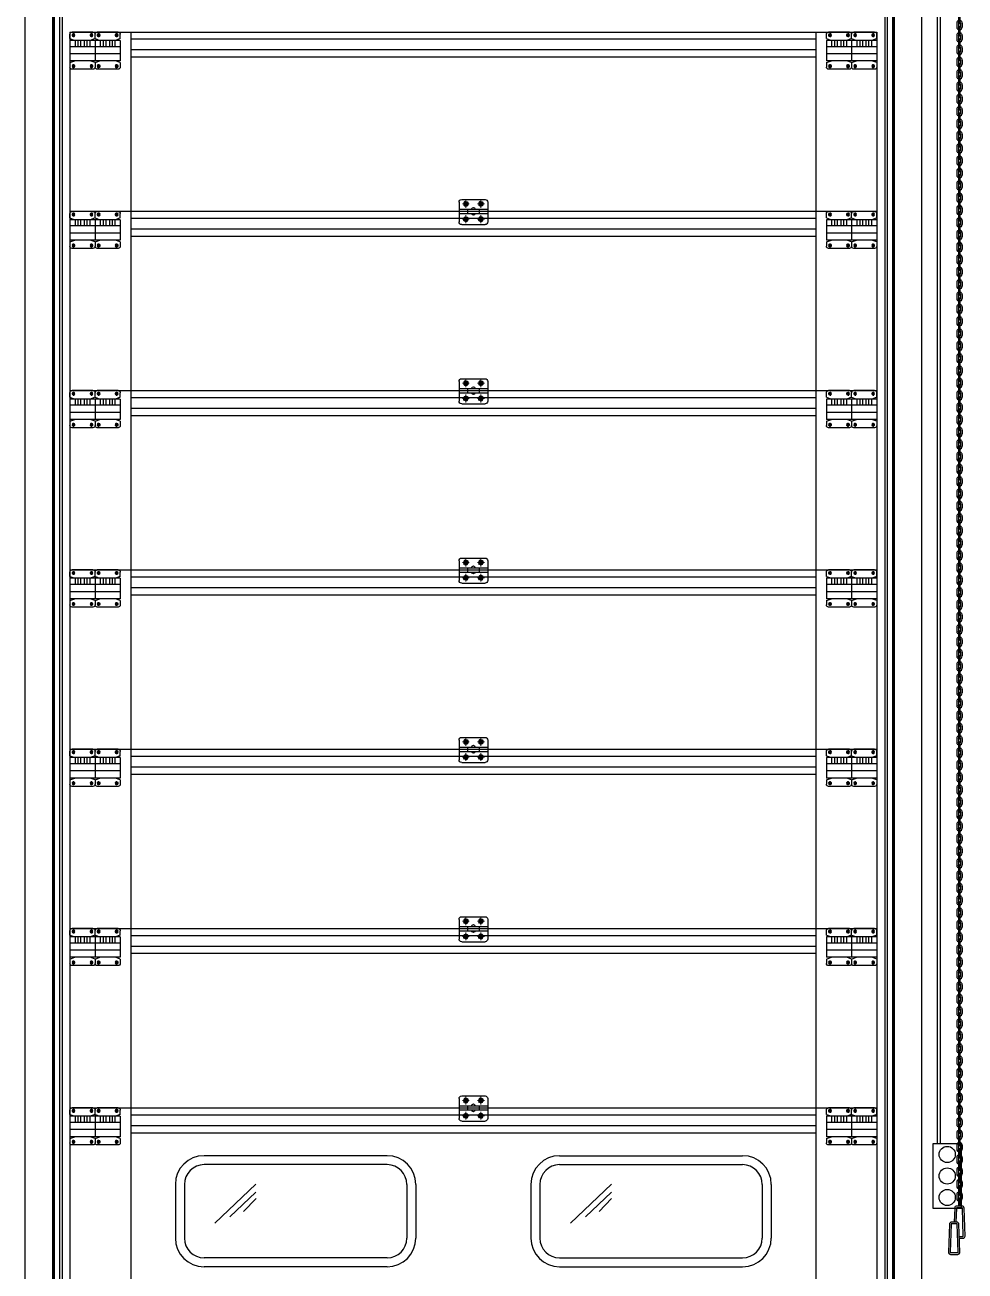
# Model space of a CAD drawing. Header units: millimetres. Extents: x 0 to 190005487, y 0 to 455456909.
# Drawn here: x 91948 to 93258, y 25144 to 26882 of the extents above; entities that cross this region are included whole.
import ezdxf

# ---------------------------------------------------------------- set-up
doc = ezdxf.new("R2010")
doc.units = ezdxf.units.MM
doc.header["$LTSCALE"] = 400
doc.header["$MEASUREMENT"] = 0
for name, pattern in [('CENTER', [11, 10.25, -0.25, 0.25, -0.25]), ('CENTER2', [28.575, 19.05, -3.175, 3.175, -3.175]), ('CLTNQHWH', [79.3, 75, -2, 0.3, -2])]:
    doc.linetypes.add(name, pattern=pattern)
doc.layers.get('0').update_dxf_attribs({"linetype": 'CONTINUOUS'})
for name, color, linetype in [('2', 3, 'CONTINUOUS'), ('8', 8, 'CONTINUOUS'), ('LC-003-002-----0', 1, 'CONTINUOUS'), ('중심선', 1, 'CENTER2')]:
    doc.layers.add(name, color=color, linetype=linetype)
doc.layers.add('CENT', color=1, linetype='CLTNQHWH', lineweight=9)

# ---------------------------------------------------------------- blocks, each defined once
blk = doc.blocks.new('사이드힌지')
at = {"layer": '8'}
for p, q in [((-14.7, 13.2), (-14.7, 25.5)), ((-14.7, 13.2), (-1, 8.2)), ((-14.7, 8.2), (55.5, 8.2)), ((-14.7, 8.2), (-14.7, -48.8)), ((-8.7, 31.5), (49.5, 31.5)), ((-7.7, 21.5), (-7.7, 24.5)), ((-1.7, 21.5), (-1.7, 24.5)), ((0, 8.2), (0, -8.2)), ((8, 8.2), (8, -8.2)), ((15.5, 8.2), (15.5, -9.2)), ((25.5, 8.2), (25.5, -9.2)), ((33, 8.2), (33, -8.2)), ((41, 8.2), (41, -8.2)), ((55.5, 13.2), (41.8, 8.2)), ((42.5, 21.5), (42.5, 24.5)), ((48.5, 21.5), (48.5, 24.5)), ((55.5, 13.2), (55.5, 25.5)), ((55.5, 8.2), (55.5, -48.8)), ((-14.7, -9.2), (55.5, -9.2)), ((-14.7, -29.2), (55.5, -29.2)), ((-14.7, -53.8), (-1, -48.8)), ((-14.7, -48.8), (55.5, -48.8)), ((-14.7, -53.8), (-14.7, -66)), ((-7.7, -62), (-7.7, -65)), ((-1.7, -62), (-1.7, -65)), ((55.5, -53.8), (41.8, -48.8)), ((42.5, -62), (42.5, -65)), ((48.5, -62), (48.5, -65)), ((55.5, -53.8), (55.5, -66)), ((-8.7, -72), (49.5, -72))]:
    blk.add_line(p, q, dxfattribs=at)
for centre, radius, start, end in [((-8.7, 25.5), 6, 90, 180), ((-4.7, 24.5), 3, 0, 180), ((-4.7, 21.5), 3, 180, 0), ((45.5, 24.5), 3, 0, 180), ((45.5, 21.5), 3, 180, 0), ((49.5, 25.5), 6, 0, 90), ((1, -8.2), 1, 180, 270), ((7, -8.2), 1, 270, 0), ((34, -8.2), 1, 180, 270), ((40, -8.2), 1, 270, 0), ((-8.7, -66), 6, 180, 270), ((-4.7, -62), 3, 0, 180), ((-4.7, -65), 3, 180, 0), ((45.5, -62), 3, 0, 180), ((45.5, -65), 3, 180, 0), ((49.5, -66), 6, 270, 0)]:
    blk.add_arc(centre, radius, start, end, dxfattribs=at)
at = {"layer": '중심선'}
for p, q in [((-8.7, 24.5), (-0.7, 24.5)), ((-8.7, 21.5), (-0.7, 21.5)), ((-4.7, 28.5), (-4.7, 17.5)), ((49.5, 24.5), (41.5, 24.5)), ((49.5, 21.5), (41.5, 21.5)), ((45.5, 28.5), (45.5, 17.5)), ((-8.7, -62), (-0.7, -62)), ((-8.7, -65), (-0.7, -65)), ((-4.7, -69), (-4.7, -58)), ((49.5, -62), (41.5, -62)), ((49.5, -65), (41.5, -65)), ((45.5, -69), (45.5, -58))]:
    blk.add_line(p, q, dxfattribs=at)
blk = doc.blocks.new('chain_ohd')
at = {"layer": 'LC-003-002-----0'}
for p, q in [((1731724.8, 1098357.1, -97.2), (1731724.8, 1098378.6, -97.2)), ((1731729.1, 1098357.1, -97.2), (1731729.1, 1098378.6, -97.2)), ((1731719.5, 1098356, -97.2), (1731719.5, 1098345.3, -97.2)), ((1731723.8, 1098356, -97.2), (1731723.8, 1098345.3, -97.2)), ((1731724.8, 1098322.7, -97.2), (1731724.8, 1098344.2, -97.2)), ((1731729.1, 1098322.7, -97.2), (1731729.1, 1098344.2, -97.2)), ((1731730.2, 1098356, -97.2), (1731730.2, 1098345.3, -97.2)), ((1731734.5, 1098356, -97.2), (1731734.5, 1098345.3, -97.2)), ((1731719.5, 1098321.6, -97.2), (1731719.5, 1098310.9, -97.2)), ((1731723.8, 1098321.6, -97.2), (1731723.8, 1098310.9, -97.2)), ((1731724.8, 1098288.3, -97.2), (1731724.8, 1098309.8, -97.2)), ((1731729.1, 1098288.3, -97.2), (1731729.1, 1098309.8, -97.2)), ((1731730.2, 1098321.6, -97.2), (1731730.2, 1098310.9, -97.2)), ((1731734.5, 1098321.6, -97.2), (1731734.5, 1098310.9, -97.2)), ((1731719.5, 1098287.2, -97.2), (1731719.5, 1098276.5, -97.2)), ((1731723.8, 1098287.2, -97.2), (1731723.8, 1098276.5, -97.2)), ((1731724.8, 1098253.9, -97.2), (1731724.8, 1098275.4, -97.2)), ((1731729.1, 1098253.9, -97.2), (1731729.1, 1098275.4, -97.2)), ((1731730.2, 1098287.2, -97.2), (1731730.2, 1098276.5, -97.2)), ((1731734.5, 1098287.2, -97.2), (1731734.5, 1098276.5, -97.2)), ((1731719.5, 1098252.8, -97.2), (1731719.5, 1098242, -97.2)), ((1731723.8, 1098252.8, -97.2), (1731723.8, 1098242, -97.2)), ((1731724.8, 1098219.5, -97.2), (1731724.8, 1098241, -97.2)), ((1731729.1, 1098219.5, -97.2), (1731729.1, 1098241, -97.2)), ((1731730.2, 1098252.8, -97.2), (1731730.2, 1098242, -97.2)), ((1731734.5, 1098252.8, -97.2), (1731734.5, 1098242, -97.2)), ((1731719.5, 1098218.4, -97.2), (1731719.5, 1098207.6, -97.2)), ((1731723.8, 1098218.4, -97.2), (1731723.8, 1098207.6, -97.2)), ((1731724.8, 1098185.1, -97.2), (1731724.8, 1098206.6, -97.2)), ((1731729.1, 1098185.1, -97.2), (1731729.1, 1098206.6, -97.2)), ((1731730.2, 1098218.4, -97.2), (1731730.2, 1098207.6, -97.2)), ((1731734.5, 1098218.4, -97.2), (1731734.5, 1098207.6, -97.2)), ((1731719.5, 1098184, -97.2), (1731719.5, 1098173.2, -97.2)), ((1731723.8, 1098184, -97.2), (1731723.8, 1098173.2, -97.2)), ((1731724.8, 1098150.7, -97.2), (1731724.8, 1098172.2, -97.2)), ((1731729.1, 1098150.7, -97.2), (1731729.1, 1098172.2, -97.2)), ((1731730.2, 1098184, -97.2), (1731730.2, 1098173.2, -97.2)), ((1731734.5, 1098184, -97.2), (1731734.5, 1098173.2, -97.2)), ((1731719.5, 1098149.6, -97.2), (1731719.5, 1098138.8, -97.2)), ((1731723.8, 1098149.6, -97.2), (1731723.8, 1098138.8, -97.2)), ((1731724.8, 1098116.2, -97.2), (1731724.8, 1098137.7, -97.2)), ((1731729.1, 1098116.2, -97.2), (1731729.1, 1098137.7, -97.2)), ((1731730.2, 1098149.6, -97.2), (1731730.2, 1098138.8, -97.2)), ((1731734.5, 1098149.6, -97.2), (1731734.5, 1098138.8, -97.2)), ((1731719.5, 1098115.2, -97.2), (1731719.5, 1098104.4, -97.2)), ((1731723.8, 1098115.2, -97.2), (1731723.8, 1098104.4, -97.2)), ((1731724.8, 1098081.8, -97.2), (1731724.8, 1098103.3, -97.2)), ((1731729.1, 1098081.8, -97.2), (1731729.1, 1098103.3, -97.2)), ((1731730.2, 1098115.2, -97.2), (1731730.2, 1098104.4, -97.2)), ((1731734.5, 1098115.2, -97.2), (1731734.5, 1098104.4, -97.2)), ((1731719.5, 1098080.8, -97.2), (1731719.5, 1098070, -97.2)), ((1731723.8, 1098080.8, -97.2), (1731723.8, 1098070, -97.2)), ((1731724.8, 1098047.4, -97.2), (1731724.8, 1098068.9, -97.2)), ((1731729.1, 1098047.4, -97.2), (1731729.1, 1098068.9, -97.2)), ((1731730.2, 1098080.8, -97.2), (1731730.2, 1098070, -97.2)), ((1731734.5, 1098080.8, -97.2), (1731734.5, 1098070, -97.2)), ((1731719.5, 1098046.4, -97.2), (1731719.5, 1098035.6, -97.2)), ((1731723.8, 1098046.4, -97.2), (1731723.8, 1098035.6, -97.2)), ((1731724.8, 1098013, -97.2), (1731724.8, 1098034.5, -97.2)), ((1731729.1, 1098013, -97.2), (1731729.1, 1098034.5, -97.2)), ((1731730.2, 1098046.4, -97.2), (1731730.2, 1098035.6, -97.2)), ((1731734.5, 1098046.4, -97.2), (1731734.5, 1098035.6, -97.2)), ((1731719.5, 1098011.9, -97.2), (1731719.5, 1098001.2, -97.2)), ((1731723.8, 1098011.9, -97.2), (1731723.8, 1098001.2, -97.2)), ((1731724.8, 1097978.6, -97.2), (1731724.8, 1098000.1, -97.2)), ((1731729.1, 1097978.6, -97.2), (1731729.1, 1098000.1, -97.2)), ((1731730.2, 1098011.9, -97.2), (1731730.2, 1098001.2, -97.2)), ((1731734.5, 1098011.9, -97.2), (1731734.5, 1098001.2, -97.2)), ((1731719.5, 1097977.5, -97.2), (1731719.5, 1097966.8, -97.2)), ((1731723.8, 1097977.5, -97.2), (1731723.8, 1097966.8, -97.2)), ((1731724.8, 1097944.2, -97.2), (1731724.8, 1097965.7, -97.2)), ((1731729.1, 1097944.2, -97.2), (1731729.1, 1097965.7, -97.2)), ((1731730.2, 1097977.5, -97.2), (1731730.2, 1097966.8, -97.2)), ((1731734.5, 1097977.5, -97.2), (1731734.5, 1097966.8, -97.2)), ((1731719.5, 1097943.1, -97.2), (1731719.5, 1097932.4, -97.2)), ((1731723.8, 1097943.1, -97.2), (1731723.8, 1097932.4, -97.2)), ((1731724.8, 1097909.8, -97.2), (1731724.8, 1097931.3, -97.2)), ((1731729.1, 1097909.8, -97.2), (1731729.1, 1097931.3, -97.2)), ((1731730.2, 1097943.1, -97.2), (1731730.2, 1097932.4, -97.2)), ((1731734.5, 1097943.1, -97.2), (1731734.5, 1097932.4, -97.2)), ((1731719.5, 1097908.7, -97.2), (1731719.5, 1097898, -97.2)), ((1731723.8, 1097908.7, -97.2), (1731723.8, 1097898, -97.2)), ((1731724.8, 1097875.4, -97.2), (1731724.8, 1097896.9, -97.2)), ((1731729.1, 1097875.4, -97.2), (1731729.1, 1097896.9, -97.2)), ((1731730.2, 1097908.7, -97.2), (1731730.2, 1097898, -97.2)), ((1731734.5, 1097908.7, -97.2), (1731734.5, 1097898, -97.2)), ((1731719.5, 1097874.3, -97.2), (1731719.5, 1097863.6, -97.2)), ((1731723.8, 1097874.3, -97.2), (1731723.8, 1097863.6, -97.2)), ((1731724.8, 1097841, -97.2), (1731724.8, 1097862.5, -97.2)), ((1731729.1, 1097841, -97.2), (1731729.1, 1097862.5, -97.2)), ((1731730.2, 1097874.3, -97.2), (1731730.2, 1097863.6, -97.2)), ((1731734.5, 1097874.3, -97.2), (1731734.5, 1097863.6, -97.2)), ((1731719.5, 1097839.9, -97.2), (1731719.5, 1097829.1, -97.2)), ((1731723.8, 1097839.9, -97.2), (1731723.8, 1097829.1, -97.2)), ((1731724.8, 1097806.6, -97.2), (1731724.8, 1097828.1, -97.2)), ((1731729.1, 1097806.6, -97.2), (1731729.1, 1097828.1, -97.2)), ((1731730.2, 1097839.9, -97.2), (1731730.2, 1097829.1, -97.2)), ((1731734.5, 1097839.9, -97.2), (1731734.5, 1097829.1, -97.2)), ((1731719.5, 1097805.5, -97.2), (1731719.5, 1097794.7, -97.2)), ((1731723.8, 1097805.5, -97.2), (1731723.8, 1097794.7, -97.2)), ((1731724.8, 1097772.2, -97.2), (1731724.8, 1097793.7, -97.2)), ((1731729.1, 1097772.2, -97.2), (1731729.1, 1097793.7, -97.2)), ((1731730.2, 1097805.5, -97.2), (1731730.2, 1097794.7, -97.2)), ((1731734.5, 1097805.5, -97.2), (1731734.5, 1097794.7, -97.2)), ((1731719.5, 1097771.1, -97.2), (1731719.5, 1097760.3, -97.2)), ((1731723.8, 1097771.1, -97.2), (1731723.8, 1097760.3, -97.2)), ((1731724.8, 1097737.7, -97.2), (1731724.8, 1097759.3, -97.2)), ((1731729.1, 1097737.7, -97.2), (1731729.1, 1097759.3, -97.2)), ((1731730.2, 1097771.1, -97.2), (1731730.2, 1097760.3, -97.2)), ((1731734.5, 1097771.1, -97.2), (1731734.5, 1097760.3, -97.2)), ((1731719.5, 1097736.7, -97.2), (1731719.5, 1097725.9, -97.2)), ((1731723.8, 1097736.7, -97.2), (1731723.8, 1097725.9, -97.2)), ((1731724.8, 1097703.3, -97.2), (1731724.8, 1097724.8, -97.2)), ((1731729.1, 1097703.3, -97.2), (1731729.1, 1097724.8, -97.2)), ((1731730.2, 1097736.7, -97.2), (1731730.2, 1097725.9, -97.2)), ((1731734.5, 1097736.7, -97.2), (1731734.5, 1097725.9, -97.2)), ((1731719.5, 1097702.3, -97.2), (1731719.5, 1097691.5, -97.2)), ((1731723.8, 1097702.3, -97.2), (1731723.8, 1097691.5, -97.2)), ((1731724.8, 1097668.9, -97.2), (1731724.8, 1097690.4, -97.2)), ((1731729.1, 1097668.9, -97.2), (1731729.1, 1097690.4, -97.2)), ((1731730.2, 1097702.3, -97.2), (1731730.2, 1097691.5, -97.2)), ((1731734.5, 1097702.3, -97.2), (1731734.5, 1097691.5, -97.2)), ((1731719.5, 1097667.9, -97.2), (1731719.5, 1097657.1, -97.2)), ((1731723.8, 1097667.9, -97.2), (1731723.8, 1097657.1, -97.2)), ((1731724.8, 1097634.5, -97.2), (1731724.8, 1097656, -97.2)), ((1731729.1, 1097634.5, -97.2), (1731729.1, 1097656, -97.2)), ((1731730.2, 1097667.9, -97.2), (1731730.2, 1097657.1, -97.2)), ((1731734.5, 1097667.9, -97.2), (1731734.5, 1097657.1, -97.2)), ((1731719.5, 1097633.4, -97.2), (1731719.5, 1097622.7, -97.2)), ((1731723.8, 1097633.4, -97.2), (1731723.8, 1097622.7, -97.2)), ((1731724.8, 1097600.1, -97.2), (1731724.8, 1097621.6, -97.2)), ((1731729.1, 1097600.1, -97.2), (1731729.1, 1097621.6, -97.2)), ((1731730.2, 1097633.4, -97.2), (1731730.2, 1097622.7, -97.2)), ((1731734.5, 1097633.4, -97.2), (1731734.5, 1097622.7, -97.2)), ((1731719.5, 1097599, -97.2), (1731719.5, 1097588.3, -97.2)), ((1731723.8, 1097599, -97.2), (1731723.8, 1097588.3, -97.2)), ((1731724.8, 1097565.7, -97.2), (1731724.8, 1097587.2, -97.2)), ((1731729.1, 1097565.7, -97.2), (1731729.1, 1097587.2, -97.2)), ((1731730.2, 1097599, -97.2), (1731730.2, 1097588.3, -97.2)), ((1731734.5, 1097599, -97.2), (1731734.5, 1097588.3, -97.2)), ((1731719.5, 1097564.6, -97.2), (1731719.5, 1097553.9, -97.2)), ((1731723.8, 1097564.6, -97.2), (1731723.8, 1097553.9, -97.2)), ((1731724.8, 1097531.3, -97.2), (1731724.8, 1097552.8, -97.2)), ((1731729.1, 1097531.3, -97.2), (1731729.1, 1097552.8, -97.2)), ((1731730.2, 1097564.6, -97.2), (1731730.2, 1097553.9, -97.2)), ((1731734.5, 1097564.6, -97.2), (1731734.5, 1097553.9, -97.2)), ((1731719.5, 1097530.2, -97.2), (1731719.5, 1097519.5, -97.2)), ((1731723.8, 1097530.2, -97.2), (1731723.8, 1097519.5, -97.2)), ((1731724.8, 1097496.9, -97.2), (1731724.8, 1097518.4, -97.2)), ((1731729.1, 1097496.9, -97.2), (1731729.1, 1097518.4, -97.2)), ((1731730.2, 1097530.2, -97.2), (1731730.2, 1097519.5, -97.2)), ((1731734.5, 1097530.2, -97.2), (1731734.5, 1097519.5, -97.2)), ((1731719.5, 1097495.8, -97.2), (1731719.5, 1097485.1, -97.2)), ((1731723.8, 1097495.8, -97.2), (1731723.8, 1097485.1, -97.2)), ((1731724.8, 1097462.5, -97.2), (1731724.8, 1097484, -97.2)), ((1731729.1, 1097462.5, -97.2), (1731729.1, 1097484, -97.2)), ((1731730.2, 1097495.8, -97.2), (1731730.2, 1097485.1, -97.2)), ((1731734.5, 1097495.8, -97.2), (1731734.5, 1097485.1, -97.2)), ((1731719.5, 1097461.4, -97.2), (1731719.5, 1097450.7, -97.2)), ((1731723.8, 1097461.4, -97.2), (1731723.8, 1097450.7, -97.2)), ((1731724.8, 1097428.1, -97.2), (1731724.8, 1097449.6, -97.2)), ((1731729.1, 1097428.1, -97.2), (1731729.1, 1097449.6, -97.2)), ((1731730.2, 1097461.4, -97.2), (1731730.2, 1097450.7, -97.2)), ((1731734.5, 1097461.4, -97.2), (1731734.5, 1097450.7, -97.2)), ((1731719.5, 1097427, -97.2), (1731719.5, 1097416.2, -97.2)), ((1731723.8, 1097427, -97.2), (1731723.8, 1097416.2, -97.2)), ((1731724.8, 1097393.7, -97.2), (1731724.8, 1097415.2, -97.2)), ((1731729.1, 1097393.7, -97.2), (1731729.1, 1097415.2, -97.2)), ((1731730.2, 1097427, -97.2), (1731730.2, 1097416.2, -97.2)), ((1731734.5, 1097427, -97.2), (1731734.5, 1097416.2, -97.2)), ((1731719.5, 1097392.6, -97.2), (1731719.5, 1097381.8, -97.2)), ((1731723.8, 1097392.6, -97.2), (1731723.8, 1097381.8, -97.2)), ((1731724.8, 1097359.3, -97.2), (1731724.8, 1097380.8, -97.2)), ((1731729.1, 1097359.3, -97.2), (1731729.1, 1097380.8, -97.2)), ((1731730.2, 1097392.6, -97.2), (1731730.2, 1097381.8, -97.2)), ((1731734.5, 1097392.6, -97.2), (1731734.5, 1097381.8, -97.2)), ((1731719.5, 1097358.2, -97.2), (1731719.5, 1097347.4, -97.2)), ((1731723.8, 1097358.2, -97.2), (1731723.8, 1097347.4, -97.2)), ((1731724.8, 1097324.8, -97.2), (1731724.8, 1097346.4, -97.2)), ((1731729.1, 1097324.8, -97.2), (1731729.1, 1097346.4, -97.2)), ((1731730.2, 1097358.2, -97.2), (1731730.2, 1097347.4, -97.2)), ((1731734.5, 1097358.2, -97.2), (1731734.5, 1097347.4, -97.2)), ((1731719.5, 1097323.8, -97.2), (1731719.5, 1097313, -97.2)), ((1731723.8, 1097323.8, -97.2), (1731723.8, 1097313, -97.2)), ((1731724.8, 1097290.4, -97.2), (1731724.8, 1097311.9, -97.2)), ((1731729.1, 1097290.4, -97.2), (1731729.1, 1097311.9, -97.2)), ((1731730.2, 1097323.8, -97.2), (1731730.2, 1097313, -97.2)), ((1731734.5, 1097323.8, -97.2), (1731734.5, 1097313, -97.2)), ((1731719.5, 1097289.4, -97.2), (1731719.5, 1097278.6, -97.2)), ((1731723.8, 1097289.4, -97.2), (1731723.8, 1097278.6, -97.2)), ((1731730.2, 1097289.4, -97.2), (1731730.2, 1097278.6, -97.2)), ((1731734.5, 1097289.4, -97.2), (1731734.5, 1097278.6, -97.2))]:
    blk.add_line(p, q, dxfattribs=at)
for centre, radius, start, end in [((1731727, 1098378.6, -97.2), 2.15, 0, 180), ((1731727, 1098356, -97.2), 7.53, 106.6015, 180), ((1731727, 1098345.3, -97.2), 7.53, 180, 0), ((1731727, 1098356, -97.2), 3.23, 131.8103, 180), ((1731727, 1098345.3, -97.2), 3.23, 180, 0), ((1731727, 1098357.1, -97.2), 2.15, 180, 0), ((1731727, 1098344.2, -97.2), 2.15, 0, 180), ((1731727, 1098356, -97.2), 7.53, 0, 73.3985), ((1731727, 1098356, -97.2), 3.23, 0, 48.1897), ((1731727, 1098321.6, -97.2), 7.53, 106.6015, 180), ((1731727, 1098310.9, -97.2), 7.53, 180, 0), ((1731727, 1098321.6, -97.2), 3.23, 131.8103, 180), ((1731727, 1098310.9, -97.2), 3.23, 180, 0), ((1731727, 1098322.7, -97.2), 2.15, 180, 0), ((1731727, 1098309.8, -97.2), 2.15, 0, 180), ((1731727, 1098321.6, -97.2), 7.53, 0, 73.3985), ((1731727, 1098321.6, -97.2), 3.23, 0, 48.1897), ((1731727, 1098287.2, -97.2), 7.53, 106.6015, 180), ((1731727, 1098276.5, -97.2), 7.53, 180, 0), ((1731727, 1098287.2, -97.2), 3.23, 131.8103, 180), ((1731727, 1098276.5, -97.2), 3.23, 180, 0), ((1731727, 1098288.3, -97.2), 2.15, 180, 0), ((1731727, 1098275.4, -97.2), 2.15, 0, 180), ((1731727, 1098287.2, -97.2), 7.53, 0, 73.3985), ((1731727, 1098287.2, -97.2), 3.23, 0, 48.1897), ((1731727, 1098252.8, -97.2), 7.53, 106.6015, 180), ((1731727, 1098242, -97.2), 7.53, 180, 0), ((1731727, 1098252.8, -97.2), 3.23, 131.8103, 180), ((1731727, 1098242, -97.2), 3.23, 180, 0), ((1731727, 1098253.9, -97.2), 2.15, 180, 0), ((1731727, 1098241, -97.2), 2.15, 0, 180), ((1731727, 1098252.8, -97.2), 7.53, 0, 73.3985), ((1731727, 1098252.8, -97.2), 3.23, 0, 48.1897), ((1731727, 1098218.4, -97.2), 7.53, 106.6015, 180), ((1731727, 1098207.6, -97.2), 7.53, 180, 0), ((1731727, 1098218.4, -97.2), 3.23, 131.8103, 180), ((1731727, 1098207.6, -97.2), 3.23, 180, 0), ((1731727, 1098219.5, -97.2), 2.15, 180, 0), ((1731727, 1098206.6, -97.2), 2.15, 0, 180), ((1731727, 1098218.4, -97.2), 7.53, 0, 73.3985), ((1731727, 1098218.4, -97.2), 3.23, 0, 48.1897), ((1731727, 1098184, -97.2), 7.53, 106.6015, 180), ((1731727, 1098173.2, -97.2), 7.53, 180, 0), ((1731727, 1098184, -97.2), 3.23, 131.8103, 180), ((1731727, 1098173.2, -97.2), 3.23, 180, 0), ((1731727, 1098185.1, -97.2), 2.15, 180, 0), ((1731727, 1098172.2, -97.2), 2.15, 0, 180), ((1731727, 1098184, -97.2), 7.53, 0, 73.3985), ((1731727, 1098184, -97.2), 3.23, 0, 48.1897), ((1731727, 1098149.6, -97.2), 7.53, 106.6015, 180), ((1731727, 1098138.8, -97.2), 7.53, 180, 0), ((1731727, 1098149.6, -97.2), 3.23, 131.8103, 180), ((1731727, 1098138.8, -97.2), 3.23, 180, 0), ((1731727, 1098150.7, -97.2), 2.15, 180, 0), ((1731727, 1098137.7, -97.2), 2.15, 0, 180), ((1731727, 1098149.6, -97.2), 7.53, 0, 73.3985), ((1731727, 1098149.6, -97.2), 3.23, 0, 48.1897), ((1731727, 1098115.2, -97.2), 7.53, 106.6015, 180), ((1731727, 1098104.4, -97.2), 7.53, 180, 0), ((1731727, 1098115.2, -97.2), 3.23, 131.8103, 180), ((1731727, 1098104.4, -97.2), 3.23, 180, 0), ((1731727, 1098116.2, -97.2), 2.15, 180, 0), ((1731727, 1098103.3, -97.2), 2.15, 0, 180), ((1731727, 1098115.2, -97.2), 7.53, 0, 73.3985), ((1731727, 1098115.2, -97.2), 3.23, 0, 48.1897), ((1731727, 1098080.8, -97.2), 7.53, 106.6015, 180), ((1731727, 1098070, -97.2), 7.53, 180, 0), ((1731727, 1098080.8, -97.2), 3.23, 131.8103, 180), ((1731727, 1098070, -97.2), 3.23, 180, 0), ((1731727, 1098081.8, -97.2), 2.15, 180, 0), ((1731727, 1098068.9, -97.2), 2.15, 0, 180), ((1731727, 1098080.8, -97.2), 7.53, 0, 73.3985), ((1731727, 1098080.8, -97.2), 3.23, 0, 48.1897), ((1731727, 1098046.4, -97.2), 7.53, 106.6015, 180), ((1731727, 1098035.6, -97.2), 7.53, 180, 0), ((1731727, 1098046.4, -97.2), 3.23, 131.8103, 180), ((1731727, 1098035.6, -97.2), 3.23, 180, 0), ((1731727, 1098047.4, -97.2), 2.15, 180, 0), ((1731727, 1098034.5, -97.2), 2.15, 0, 180), ((1731727, 1098046.4, -97.2), 7.53, 0, 73.3985), ((1731727, 1098046.4, -97.2), 3.23, 0, 48.1897), ((1731727, 1098011.9, -97.2), 7.53, 106.6015, 180), ((1731727, 1098001.2, -97.2), 7.53, 180, 0), ((1731727, 1098011.9, -97.2), 3.23, 131.8103, 180), ((1731727, 1098001.2, -97.2), 3.23, 180, 0), ((1731727, 1098013, -97.2), 2.15, 180, 0), ((1731727, 1098000.1, -97.2), 2.15, 0, 180), ((1731727, 1098011.9, -97.2), 7.53, 0, 73.3985), ((1731727, 1098011.9, -97.2), 3.23, 0, 48.1897), ((1731727, 1097977.5, -97.2), 7.53, 106.6015, 180), ((1731727, 1097966.8, -97.2), 7.53, 180, 0), ((1731727, 1097977.5, -97.2), 3.23, 131.8103, 180), ((1731727, 1097966.8, -97.2), 3.23, 180, 0), ((1731727, 1097978.6, -97.2), 2.15, 180, 0), ((1731727, 1097965.7, -97.2), 2.15, 0, 180), ((1731727, 1097977.5, -97.2), 7.53, 0, 73.3985), ((1731727, 1097977.5, -97.2), 3.23, 0, 48.1897), ((1731727, 1097943.1, -97.2), 7.53, 106.6015, 180), ((1731727, 1097932.4, -97.2), 7.53, 180, 0), ((1731727, 1097943.1, -97.2), 3.23, 131.8103, 180), ((1731727, 1097932.4, -97.2), 3.23, 180, 0), ((1731727, 1097944.2, -97.2), 2.15, 180, 0), ((1731727, 1097931.3, -97.2), 2.15, 0, 180), ((1731727, 1097943.1, -97.2), 7.53, 0, 73.3985), ((1731727, 1097943.1, -97.2), 3.23, 0, 48.1897), ((1731727, 1097908.7, -97.2), 7.53, 106.6015, 180), ((1731727, 1097898, -97.2), 7.53, 180, 0), ((1731727, 1097908.7, -97.2), 3.23, 131.8103, 180), ((1731727, 1097898, -97.2), 3.23, 180, 0), ((1731727, 1097909.8, -97.2), 2.15, 180, 0), ((1731727, 1097896.9, -97.2), 2.15, 0, 180), ((1731727, 1097908.7, -97.2), 7.53, 0, 73.3985), ((1731727, 1097908.7, -97.2), 3.23, 0, 48.1897), ((1731727, 1097874.3, -97.2), 7.53, 106.6015, 180), ((1731727, 1097863.6, -97.2), 7.53, 180, 0), ((1731727, 1097874.3, -97.2), 3.23, 131.8103, 180), ((1731727, 1097863.6, -97.2), 3.23, 180, 0), ((1731727, 1097875.4, -97.2), 2.15, 180, 0), ((1731727, 1097862.5, -97.2), 2.15, 0, 180), ((1731727, 1097874.3, -97.2), 7.53, 0, 73.3985), ((1731727, 1097874.3, -97.2), 3.23, 0, 48.1897), ((1731727, 1097839.9, -97.2), 7.53, 106.6015, 180), ((1731727, 1097829.1, -97.2), 7.53, 180, 0), ((1731727, 1097839.9, -97.2), 3.23, 131.8103, 180), ((1731727, 1097829.1, -97.2), 3.23, 180, 0), ((1731727, 1097841, -97.2), 2.15, 180, 0), ((1731727, 1097828.1, -97.2), 2.15, 0, 180), ((1731727, 1097839.9, -97.2), 7.53, 0, 73.3985), ((1731727, 1097839.9, -97.2), 3.23, 0, 48.1897), ((1731727, 1097805.5, -97.2), 7.53, 106.6015, 180), ((1731727, 1097794.7, -97.2), 7.53, 180, 0), ((1731727, 1097805.5, -97.2), 3.23, 131.8103, 180), ((1731727, 1097794.7, -97.2), 3.23, 180, 0), ((1731727, 1097806.6, -97.2), 2.15, 180, 0), ((1731727, 1097793.7, -97.2), 2.15, 0, 180), ((1731727, 1097805.5, -97.2), 7.53, 0, 73.3985), ((1731727, 1097805.5, -97.2), 3.23, 0, 48.1897), ((1731727, 1097771.1, -97.2), 7.53, 106.6015, 180), ((1731727, 1097760.3, -97.2), 7.53, 180, 0), ((1731727, 1097771.1, -97.2), 3.23, 131.8103, 180), ((1731727, 1097760.3, -97.2), 3.23, 180, 0), ((1731727, 1097772.2, -97.2), 2.15, 180, 0), ((1731727, 1097759.3, -97.2), 2.15, 0, 180), ((1731727, 1097771.1, -97.2), 7.53, 0, 73.3985), ((1731727, 1097771.1, -97.2), 3.23, 0, 48.1897), ((1731727, 1097736.7, -97.2), 7.53, 106.6015, 180), ((1731727, 1097725.9, -97.2), 7.53, 180, 0), ((1731727, 1097736.7, -97.2), 3.23, 131.8103, 180), ((1731727, 1097725.9, -97.2), 3.23, 180, 0), ((1731727, 1097737.7, -97.2), 2.15, 180, 0), ((1731727, 1097724.8, -97.2), 2.15, 0, 180), ((1731727, 1097736.7, -97.2), 7.53, 0, 73.3985), ((1731727, 1097736.7, -97.2), 3.23, 0, 48.1897), ((1731727, 1097702.3, -97.2), 7.53, 106.6015, 180), ((1731727, 1097691.5, -97.2), 7.53, 180, 0), ((1731727, 1097702.3, -97.2), 3.23, 131.8103, 180), ((1731727, 1097691.5, -97.2), 3.23, 180, 0), ((1731727, 1097703.3, -97.2), 2.15, 180, 0), ((1731727, 1097690.4, -97.2), 2.15, 0, 180), ((1731727, 1097702.3, -97.2), 7.53, 0, 73.3985), ((1731727, 1097702.3, -97.2), 3.23, 0, 48.1897), ((1731727, 1097667.9, -97.2), 7.53, 106.6015, 180), ((1731727, 1097657.1, -97.2), 7.53, 180, 0), ((1731727, 1097667.9, -97.2), 3.23, 131.8103, 180), ((1731727, 1097657.1, -97.2), 3.23, 180, 0), ((1731727, 1097668.9, -97.2), 2.15, 180, 0), ((1731727, 1097656, -97.2), 2.15, 0, 180), ((1731727, 1097667.9, -97.2), 7.53, 0, 73.3985), ((1731727, 1097667.9, -97.2), 3.23, 0, 48.1897), ((1731727, 1097633.4, -97.2), 7.53, 106.6015, 180), ((1731727, 1097622.7, -97.2), 7.53, 180, 0), ((1731727, 1097633.4, -97.2), 3.23, 131.8103, 180), ((1731727, 1097622.7, -97.2), 3.23, 180, 0), ((1731727, 1097634.5, -97.2), 2.15, 180, 0), ((1731727, 1097621.6, -97.2), 2.15, 0, 180), ((1731727, 1097633.4, -97.2), 7.53, 0, 73.3985), ((1731727, 1097633.4, -97.2), 3.23, 0, 48.1897), ((1731727, 1097599, -97.2), 7.53, 106.6015, 180), ((1731727, 1097588.3, -97.2), 7.53, 180, 0), ((1731727, 1097599, -97.2), 3.23, 131.8103, 180), ((1731727, 1097588.3, -97.2), 3.23, 180, 0), ((1731727, 1097600.1, -97.2), 2.15, 180, 0), ((1731727, 1097587.2, -97.2), 2.15, 0, 180), ((1731727, 1097599, -97.2), 7.53, 0, 73.3985), ((1731727, 1097599, -97.2), 3.23, 0, 48.1897), ((1731727, 1097564.6, -97.2), 7.53, 106.6015, 180), ((1731727, 1097553.9, -97.2), 7.53, 180, 0), ((1731727, 1097564.6, -97.2), 3.23, 131.8103, 180), ((1731727, 1097553.9, -97.2), 3.23, 180, 0), ((1731727, 1097565.7, -97.2), 2.15, 180, 0), ((1731727, 1097552.8, -97.2), 2.15, 0, 180), ((1731727, 1097564.6, -97.2), 7.53, 0, 73.3985), ((1731727, 1097564.6, -97.2), 3.23, 0, 48.1897), ((1731727, 1097530.2, -97.2), 7.53, 106.6015, 180), ((1731727, 1097519.5, -97.2), 7.53, 180, 0), ((1731727, 1097530.2, -97.2), 3.23, 131.8103, 180), ((1731727, 1097519.5, -97.2), 3.23, 180, 0), ((1731727, 1097531.3, -97.2), 2.15, 180, 0), ((1731727, 1097518.4, -97.2), 2.15, 0, 180), ((1731727, 1097530.2, -97.2), 7.53, 0, 73.3985), ((1731727, 1097530.2, -97.2), 3.23, 0, 48.1897), ((1731727, 1097495.8, -97.2), 7.53, 106.6015, 180), ((1731727, 1097485.1, -97.2), 7.53, 180, 0), ((1731727, 1097495.8, -97.2), 3.23, 131.8103, 180), ((1731727, 1097485.1, -97.2), 3.23, 180, 0), ((1731727, 1097496.9, -97.2), 2.15, 180, 0), ((1731727, 1097484, -97.2), 2.15, 0, 180), ((1731727, 1097495.8, -97.2), 7.53, 0, 73.3985), ((1731727, 1097495.8, -97.2), 3.23, 0, 48.1897), ((1731727, 1097461.4, -97.2), 7.53, 106.6015, 180), ((1731727, 1097450.7, -97.2), 7.53, 180, 0), ((1731727, 1097461.4, -97.2), 3.23, 131.8103, 180), ((1731727, 1097450.7, -97.2), 3.23, 180, 0), ((1731727, 1097462.5, -97.2), 2.15, 180, 0), ((1731727, 1097449.6, -97.2), 2.15, 0, 180), ((1731727, 1097461.4, -97.2), 7.53, 0, 73.3985), ((1731727, 1097461.4, -97.2), 3.23, 0, 48.1897), ((1731727, 1097427, -97.2), 7.53, 106.6015, 180), ((1731727, 1097416.2, -97.2), 7.53, 180, 0), ((1731727, 1097427, -97.2), 3.23, 131.8103, 180), ((1731727, 1097416.2, -97.2), 3.23, 180, 0), ((1731727, 1097428.1, -97.2), 2.15, 180, 0), ((1731727, 1097415.2, -97.2), 2.15, 0, 180), ((1731727, 1097427, -97.2), 7.53, 0, 73.3985), ((1731727, 1097427, -97.2), 3.23, 0, 48.1897), ((1731727, 1097392.6, -97.2), 7.53, 106.6015, 180), ((1731727, 1097381.8, -97.2), 7.53, 180, 0), ((1731727, 1097392.6, -97.2), 3.23, 131.8103, 180), ((1731727, 1097381.8, -97.2), 3.23, 180, 0), ((1731727, 1097393.7, -97.2), 2.15, 180, 0), ((1731727, 1097380.8, -97.2), 2.15, 0, 180), ((1731727, 1097392.6, -97.2), 7.53, 0, 73.3985), ((1731727, 1097392.6, -97.2), 3.23, 0, 48.1897), ((1731727, 1097358.2, -97.2), 7.53, 106.6015, 180), ((1731727, 1097347.4, -97.2), 7.53, 180, 0), ((1731727, 1097323.8, -97.2), 7.53, 106.6015, 180), ((1731727, 1097358.2, -97.2), 3.23, 131.8103, 180), ((1731727, 1097347.4, -97.2), 3.23, 180, 0), ((1731727, 1097359.3, -97.2), 2.15, 180, 0), ((1731727, 1097346.4, -97.2), 2.15, 0, 180), ((1731727, 1097358.2, -97.2), 7.53, 0, 73.3985), ((1731727, 1097358.2, -97.2), 3.23, 0, 48.1897), ((1731727, 1097323.8, -97.2), 7.53, 0, 73.3985), ((1731727, 1097313, -97.2), 7.53, 180, 0), ((1731727, 1097289.4, -97.2), 7.53, 106.6015, 180), ((1731727, 1097323.8, -97.2), 3.23, 131.8103, 180), ((1731727, 1097313, -97.2), 3.23, 180, 0), ((1731727, 1097324.8, -97.2), 2.15, 180, 0), ((1731727, 1097311.9, -97.2), 2.15, 0, 180), ((1731727, 1097323.8, -97.2), 3.23, 0, 48.1897), ((1731727, 1097289.4, -97.2), 7.53, 0, 73.3985), ((1731727, 1097278.6, -97.2), 7.53, 180, 0), ((1731727, 1097289.4, -97.2), 3.23, 131.8103, 180), ((1731727, 1097278.6, -97.2), 3.23, 180, 0), ((1731727, 1097290.4, -97.2), 2.15, 180, 0), ((1731727, 1097289.4, -97.2), 3.23, 0, 48.1897)]:
    blk.add_arc(centre, radius, start, end, dxfattribs=at)
blk = doc.blocks.new('센터힌지')
at = {"color": 8}
for p, q in [((37.5, 39.1), (-27.5, 39.1)), ((37.5, 39.1), (-27.5, 39.1)), ((-35, 31.6), (-35, -23.4)), ((-35, 31.6), (-35, -23.4)), ((0, 12), (-35, 12)), ((0, 12), (-35, 12)), ((0, 0), (-35, 0)), ((0, 0), (-35, 0)), ((-19.8, 32.1), (-21.6, 29.7)), ((-19.8, 32.1), (-21.6, 29.7)), ((-21.6, 29.7), (-21.6, 23.4)), ((-21.6, 29.7), (-21.6, 23.4)), ((-19.8, 20.9), (-21.6, 23.4)), ((-19.8, 20.9), (-21.6, 23.4)), ((-16, 32.1), (-19.8, 32.1)), ((-16, 32.1), (-19.8, 32.1)), ((-19.8, 20.9), (-12.2, 20.9)), ((-19.8, 20.9), (-12.2, 20.9)), ((-16, 32.1), (-12.2, 32.1)), ((-16, 32.1), (-12.2, 32.1)), ((-12.2, 32.1), (-10.4, 29.7)), ((-12.2, 32.1), (-10.4, 29.7)), ((-12.2, 20.9), (-10.4, 23.4)), ((-12.2, 20.9), (-10.4, 23.4)), ((-11.3, 12), (-11.3, 0)), ((-11.3, 12), (-11.3, 0)), ((-10.4, 29.7), (-10.4, 23.4)), ((-10.4, 29.7), (-10.4, 23.4)), ((45, 12), (0, 12)), ((45, 12), (0, 12)), ((45, 0), (0, 0)), ((45, 0), (0, 0)), ((22.2, 32.1), (20.4, 29.7)), ((22.2, 32.1), (20.4, 29.7)), ((20.4, 29.7), (20.4, 23.4)), ((20.4, 29.7), (20.4, 23.4)), ((22.2, 20.9), (20.4, 23.4)), ((22.2, 20.9), (20.4, 23.4)), ((21.3, 12), (21.3, 0)), ((21.3, 12), (21.3, 0)), ((26, 32.1), (22.2, 32.1)), ((26, 32.1), (22.2, 32.1)), ((29.8, 20.9), (22.2, 20.9)), ((29.8, 20.9), (22.2, 20.9)), ((26, 32.1), (29.8, 32.1)), ((26, 32.1), (29.8, 32.1)), ((29.8, 32.1), (31.6, 29.7)), ((29.8, 32.1), (31.6, 29.7)), ((29.8, 20.9), (31.6, 23.4)), ((29.8, 20.9), (31.6, 23.4)), ((31.6, 29.7), (31.6, 23.4)), ((31.6, 29.7), (31.6, 23.4)), ((45, 31.6), (45, -23.4)), ((45, 31.6), (45, -23.4)), ((37.5, -30.9), (-27.5, -30.9)), ((37.5, -30.9), (-27.5, -30.9)), ((-19.8, -10.4), (-21.6, -12.9)), ((-19.8, -10.4), (-21.6, -12.9)), ((-21.6, -19.2), (-21.6, -12.9)), ((-21.6, -19.2), (-21.6, -12.9)), ((-19.8, -21.6), (-21.6, -19.2)), ((-19.8, -21.6), (-21.6, -19.2)), ((-19.8, -10.4), (-12.2, -10.4)), ((-19.8, -10.4), (-12.2, -10.4)), ((-16, -21.6), (-19.8, -21.6)), ((-16, -21.6), (-19.8, -21.6)), ((-16, -21.6), (-12.2, -21.6)), ((-16, -21.6), (-12.2, -21.6)), ((-12.2, -10.4), (-10.4, -12.9)), ((-12.2, -10.4), (-10.4, -12.9)), ((-12.2, -21.6), (-10.4, -19.2)), ((-12.2, -21.6), (-10.4, -19.2)), ((-10.4, -19.2), (-10.4, -12.9)), ((-10.4, -19.2), (-10.4, -12.9)), ((22.2, -10.4), (20.4, -12.9)), ((22.2, -10.4), (20.4, -12.9)), ((20.4, -19.2), (20.4, -12.9)), ((20.4, -19.2), (20.4, -12.9)), ((22.2, -21.6), (20.4, -19.2)), ((22.2, -21.6), (20.4, -19.2)), ((29.8, -10.4), (22.2, -10.4)), ((29.8, -10.4), (22.2, -10.4)), ((26, -21.6), (22.2, -21.6)), ((26, -21.6), (22.2, -21.6)), ((26, -21.6), (29.8, -21.6)), ((26, -21.6), (29.8, -21.6)), ((29.8, -10.4), (31.6, -12.9)), ((29.8, -10.4), (31.6, -12.9)), ((29.8, -21.6), (31.6, -19.2)), ((29.8, -21.6), (31.6, -19.2)), ((31.6, -19.2), (31.6, -12.9)), ((31.6, -19.2), (31.6, -12.9))]:
    blk.add_line(p, q, dxfattribs=at)
for centre, radius in [((-16, 26.5), 5.62), ((-16, 26.5), 5.62), ((-16, 26.5), 3.53), ((-16, 26.5), 3.53), ((-16, 26.5), 2.7), ((-16, 26.5), 2.7), ((26, 26.5), 5.62), ((26, 26.5), 5.62), ((26, 26.5), 3.53), ((26, 26.5), 3.53), ((26, 26.5), 2.7), ((26, 26.5), 2.7), ((-16, -16), 5.62), ((-16, -16), 5.62), ((-16, -16), 3.53), ((-16, -16), 3.53), ((-16, -16), 2.7), ((-16, -16), 2.7), ((26, -16), 5.62), ((26, -16), 5.62), ((26, -16), 3.53), ((26, -16), 3.53), ((26, -16), 2.7), ((26, -16), 2.7)]:
    blk.add_circle(centre, radius, dxfattribs=at)
for centre, radius, start, end in [((-27.5, 31.6), 7.5, 90, 180), ((-27.5, 31.6), 7.5, 90, 180), ((37.5, 31.6), 7.5, 0, 90), ((37.5, 31.6), 7.5, 0, 90), ((5, 12), 5, 0, 180), ((5, 12), 5, 0, 180), ((5, 0), 5, 180, 0), ((5, 0), 5, 180, 0), ((-27.5, -23.4), 7.5, 180, 270), ((-27.5, -23.4), 7.5, 180, 270), ((37.5, -23.4), 7.5, 270, 0), ((37.5, -23.4), 7.5, 270, 0)]:
    blk.add_arc(centre, radius, start, end, dxfattribs=at)
at = {"layer": 'CENT', "color": 1, "linetype": 'CENTER'}
for p, q in [((-16, 37.3), (-16, 15.4)), ((-16, 37.3), (-16, 15.4)), ((26, 37.3), (26, 15.4)), ((26, 37.3), (26, 15.4)), ((-25.7, 26.5), (-7, 26.5)), ((-25.7, 26.5), (-7, 26.5)), ((35.7, 26.5), (17, 26.5)), ((35.7, 26.5), (17, 26.5)), ((-25.7, -16), (-7, -16)), ((-25.7, -16), (-7, -16)), ((-16, -26.7), (-16, -4.9)), ((-16, -26.7), (-16, -4.9)), ((35.7, -16), (17, -16)), ((35.7, -16), (17, -16)), ((26, -26.7), (26, -4.9)), ((26, -26.7), (26, -4.9))]:
    blk.add_line(p, q, dxfattribs=at)
blk = doc.blocks.new('A$C643E1396')
at = {"color": 3}
for p, q in [((2588.5, 4243.6, 5.6), (2588.5, 468.5, 5.6)), ((3838.6, 4243.6, 173.5), (3838.6, 467.7, 173.5)), ((2910.6, 1112.2, 89.6), (2853.4, 1057.7, 89.6)), ((3406.3, 1112.2, 89.6), (3349.1, 1057.7, 89.6)), ((2910.5, 1100.8, 89.6), (2874.3, 1066.2, 89.6)), ((3406.1, 1100.8, 89.6), (3370, 1066.2, 89.6)), ((2910.8, 1091.9, 89.6), (2893.3, 1074, 89.6)), ((3406.5, 1091.9, 89.6), (3389, 1074, 89.6))]:
    blk.add_line(p, q, dxfattribs=at)
at = {"color": 4}
for p, q in [((2626.8, 4243.6, 5.6), (2626.8, 468.5, 5.6)), ((2627.8, 4243.6, 5.6), (2627.8, 468.5, 5.6)), ((2629.2, 4243.6, 5.6), (2629.2, 468.5, 5.6)), ((2636.6, 4243.6, 5.6), (2636.6, 468.5, 5.6)), ((2640.4, 4243.6, 5.6), (2640.4, 468.5, 5.6)), ((3787.3, 4243.6, 173.5), (3787.3, 468.5, 173.5)), ((3790.7, 4243.6, 173.5), (3790.7, 468.5, 173.5)), ((3798.1, 4243.6, 173.5), (3798.1, 468.5, 173.5)), ((3799.5, 4243.6, 173.5), (3799.5, 468.5, 173.5)), ((3800.5, 4243.6, 173.5), (3800.5, 468.5, 173.5)), ((3093.4, 1151.7, 89.6), (2838.3, 1151.7, 89.6)), ((3334, 1151.7, 89.6), (3589, 1151.7, 89.6)), ((3093.4, 1139.2, 89.6), (2838.3, 1139.2, 89.6)), ((3334, 1139.2, 89.6), (3589, 1139.2, 89.6)), ((2798.3, 1111.7, 89.6), (2798.3, 1036.7, 89.6)), ((2810.8, 1111.7, 89.6), (2810.8, 1036.7, 89.6)), ((3120.9, 1111.7, 89.6), (3120.9, 1036.7, 89.6)), ((3133.4, 1111.7, 89.6), (3133.4, 1036.7, 89.6)), ((3294, 1111.7, 89.6), (3294, 1036.7, 89.6)), ((3306.5, 1111.7, 89.6), (3306.5, 1036.7, 89.6)), ((3616.5, 1111.7, 89.6), (3616.5, 1036.7, 89.6)), ((3629, 1111.7, 89.6), (3629, 1036.7, 89.6)), ((3093.4, 1009.2, 89.6), (2838.3, 1009.2, 89.6)), ((3334, 1009.2, 89.6), (3589, 1009.2, 89.6)), ((3093.4, 996.7, 89.6), (2838.3, 996.7, 89.6)), ((3334, 996.7, 89.6), (3589, 996.7, 89.6))]:
    blk.add_line(p, q, dxfattribs=at)
at = {"color": 7, "linetype": 'Continuous'}
for p, q in [((2651.3, 2718.5, 5.6), (2651.3, 468.5, 5.6)), ((2736.3, 2718.5, 5.6), (2736.3, 468.5, 5.6)), ((3691.1, 2718.5, 173.5), (3691.1, 468.5, 173.5)), ((3776.1, 2718.5, 173.5), (3776.1, 468.4, 173.5)), ((3776.1, 2718.5, 173.5), (3776.1, 468.4, 173.5))]:
    blk.add_line(p, q, dxfattribs=at)
for p, q in [((2651.3, 2718.5, 5.6), (3776.1, 2718.5, 173.5)), ((2651.3, 2468.5, 5.6), (3776.1, 2468.5, 173.5)), ((2651.3, 2218.5, 5.6), (3776.1, 2218.5, 173.5)), ((2651.3, 1968.5, 5.6), (3776.1, 1968.5, 173.5)), ((2651.3, 1718.4, 5.6), (3776.1, 1718.4, 173.5)), ((2651.3, 1468.4, 5.6), (3776.1, 1468.4, 173.5)), ((2651.3, 1218.4, 5.6), (3776.1, 1218.4, 173.5)), ((3894.3, 1168.4, 173.5), (3854.3, 1168.4, 173.5)), ((3854.3, 1168.4, 173.5), (3854.3, 1078.4, 173.5)), ((3894.3, 1078.4, 173.5), (3894.3, 1168.4, 173.5)), ((3854.3, 1078.4, 173.5), (3894.3, 1078.4, 173.5))]:
    blk.add_line(p, q)
at = {"color": 151}
for p, q in [((3691.1, 2708.5, 173.5), (2736.3, 2708.5, 5.6)), ((3691.1, 2693.5, 173.5), (2736.3, 2693.5, 5.6)), ((3691.1, 2683.5, 173.5), (2736.3, 2683.5, 5.6)), ((3691.1, 2458.5, 173.5), (2736.3, 2458.5, 5.6)), ((3691.1, 2443.5, 173.5), (2736.3, 2443.5, 5.6)), ((3691.1, 2433.5, 173.5), (2736.3, 2433.5, 5.6)), ((3691.1, 2208.5, 173.5), (2736.3, 2208.5, 5.6)), ((3691.1, 2193.5, 173.5), (2736.3, 2193.5, 5.6)), ((3691.1, 2183.5, 173.5), (2736.3, 2183.5, 5.6)), ((3691.1, 1958.5, 173.5), (2736.3, 1958.5, 5.6)), ((3691.1, 1943.5, 173.5), (2736.3, 1943.5, 5.6)), ((3691.1, 1933.5, 173.5), (2736.3, 1933.5, 5.6)), ((3691.1, 1708.4, 173.5), (2736.3, 1708.4, 5.6)), ((3691.1, 1693.4, 173.5), (2736.3, 1693.4, 5.6)), ((3691.1, 1683.4, 173.5), (2736.3, 1683.4, 5.6)), ((3691.1, 1458.4, 173.5), (2736.3, 1458.4, 5.6)), ((3691.1, 1443.4, 173.5), (2736.3, 1443.4, 5.6)), ((3691.1, 1433.4, 173.5), (2736.3, 1433.4, 5.6)), ((3691.1, 1208.3, 173.5), (2736.3, 1208.3, 5.6)), ((3691.1, 1193.3, 173.5), (2736.3, 1193.3, 5.6)), ((3691.1, 1183.3, 173.5), (2736.3, 1183.3, 5.6))]:
    blk.add_line(p, q, dxfattribs=at)
for centre in [(3874.3, 1153.4, 82.9), (3874.3, 1123.4, 82.9), (3874.3, 1093.4, 82.9)]:
    blk.add_circle(centre, 11.3)
at = {"color": 4}
for centre, radius, start, end in [((2838.3, 1111.7, 45.1), 40, 90, 180), ((3093.4, 1111.7, 45.1), 40, 0, 90), ((3334, 1111.7, 45.1), 40, 90, 180), ((3589, 1111.7, 45.1), 40, 0, 90), ((2838.3, 1111.7, 45.1), 27.5, 90, 180), ((3093.4, 1111.7, 45.1), 27.5, 0, 90), ((3334, 1111.7, 45.1), 27.5, 90, 180), ((3589, 1111.7, 45.1), 27.5, 0, 90), ((2838.3, 1036.7, 45.1), 40, 180, 270), ((2838.3, 1036.7, 45.1), 27.5, 180, 270), ((3093.4, 1036.7, 45.1), 40, 270, 0), ((3093.4, 1036.7, 45.1), 27.5, 270, 0), ((3334, 1036.7, 45.1), 40, 180, 270), ((3334, 1036.7, 45.1), 27.5, 180, 270), ((3589, 1036.7, 45.1), 40, 270, 0), ((3589, 1036.7, 45.1), 27.5, 270, 0)]:
    blk.add_arc(centre, radius, start, end, dxfattribs=at)
at = {"layer": 'LC-003-002-----0'}
for p, q in [((3860.3, 3986.7, 173.5), (3860.3, 1168.4, 173.5)), ((3864.3, 3986.7, 173.5), (3864.3, 1168.4, 173.5)), ((3890.3, 1081.5, 273.5), (3890.3, 1091.5, 273.5)), ((3892.3, 1081.5, 273.5), (3892.3, 1091.5, 273.5))]:
    blk.add_line(p, q, dxfattribs=at)
at = {"layer": 'LC-003-002-----0', "elevation": 273.5}
for points in [[(3891.3, 1036.5), (3896.2, 1036.5, 0.424007), (3899.2, 1039.6), (3897.9, 1078.6, 0.404487), (3894.9, 1081.5), (3887.7, 1081.5, 0.404487), (3884.7, 1078.6), (3884, 1059.1)], [(3891.2, 1039), (3896.2, 1039, 0.424007), (3896.7, 1039.5), (3895.4, 1078.5, 0.404487), (3894.9, 1079), (3887.7, 1079, 0.404487), (3887.2, 1078.5), (3886.5, 1059.1)]]:
    blk.add_lwpolyline(points, format="xyb", dxfattribs=at)
for points in [[(3879.1, 1014.1), (3888.9, 1014.1, 0.424007), (3891.9, 1017.2), (3890.6, 1056.2, 0.404487), (3887.6, 1059.1), (3880.4, 1059.1, 0.404487), (3877.4, 1056.2), (3876.1, 1017.2, 0.424007)], [(3879.1, 1016.6), (3888.9, 1016.6, 0.424007), (3889.4, 1017.1), (3888.1, 1056.1, 0.404487), (3887.6, 1056.6), (3880.4, 1056.6, 0.404487), (3879.9, 1056.1), (3878.6, 1017.1, 0.424007)]]:
    blk.add_lwpolyline(points, format="xyb", close=True, dxfattribs=at)
at = {"layer": 'LC-003-002-----0'}
blk.add_arc((3891.3, 1091.5, 273.5), 1, 0, 180, dxfattribs=at)
at = {"xscale": -0.5000256451997451, "yscale": 0.5000256451997451, "zscale": 0.5000256451997451}
for name, p in [('사이드힌지', (2679, 2702.7, -38.8)), ('사이드힌지', (2714.1, 2702.7, -38.8)), ('사이드힌지', (3733.7, 2702.7, 82.9)), ('사이드힌지', (3768.8, 2702.7, 82.9)), ('센터힌지', (3216.2, 2465.5, 89.6)), ('사이드힌지', (2679, 2452.7, -38.8)), ('사이드힌지', (2714.1, 2452.7, -38.8)), ('사이드힌지', (3733.7, 2452.7, 82.9)), ('사이드힌지', (3768.8, 2452.7, 82.9)), ('센터힌지', (3216.2, 2215.5, 89.6)), ('사이드힌지', (2679, 2202.7, -38.8)), ('사이드힌지', (2714.1, 2202.7, -38.8)), ('사이드힌지', (3733.7, 2202.7, 82.9)), ('사이드힌지', (3768.8, 2202.7, 82.9)), ('센터힌지', (3216.2, 1965.5, 89.6)), ('사이드힌지', (2679, 1952.7, -38.8)), ('사이드힌지', (2714.1, 1952.7, -38.8)), ('사이드힌지', (3733.7, 1952.7, 82.9)), ('사이드힌지', (3768.8, 1952.7, 82.9)), ('센터힌지', (3216.2, 1715.4, 89.5)), ('사이드힌지', (2679, 1702.7, -39.9)), ('사이드힌지', (2714.1, 1702.7, -39.9)), ('사이드힌지', (3733.7, 1702.7, 81.8)), ('사이드힌지', (3768.8, 1702.7, 81.8)), ('센터힌지', (3216.2, 1465.4, 89.6)), ('사이드힌지', (2679, 1452.7, -39.9)), ('사이드힌지', (2714.1, 1452.7, -39.9)), ('사이드힌지', (3733.7, 1452.7, 81.8)), ('사이드힌지', (3768.8, 1452.7, 81.8)), ('센터힌지', (3216.2, 1215.4, 89.6)), ('사이드힌지', (2679, 1202.6, -39.9)), ('사이드힌지', (2714.1, 1202.6, -39.9)), ('사이드힌지', (3733.7, 1202.6, 81.8)), ('사이드힌지', (3768.8, 1202.6, 81.8))]:
    blk.add_blockref(name, p, dxfattribs=at)
at = {"layer": '2', "xscale": 0.5000256451997451, "yscale": 0.5000256451997451, "zscale": 0.5000256451997451}
for p in [(-862016.5, -546475.3, 348.1), (-862016.5, -547025.4, 348.1), (-862016.5, -547575.4, 348.1)]:
    blk.add_blockref('chain_ohd', p, dxfattribs=at)

msp = doc.modelspace()

# ---------------------------------------------------------------- block references
msp.add_blockref('A$C643E1396', (89359, 24153.3))

doc.saveas('drawing.dxf')
